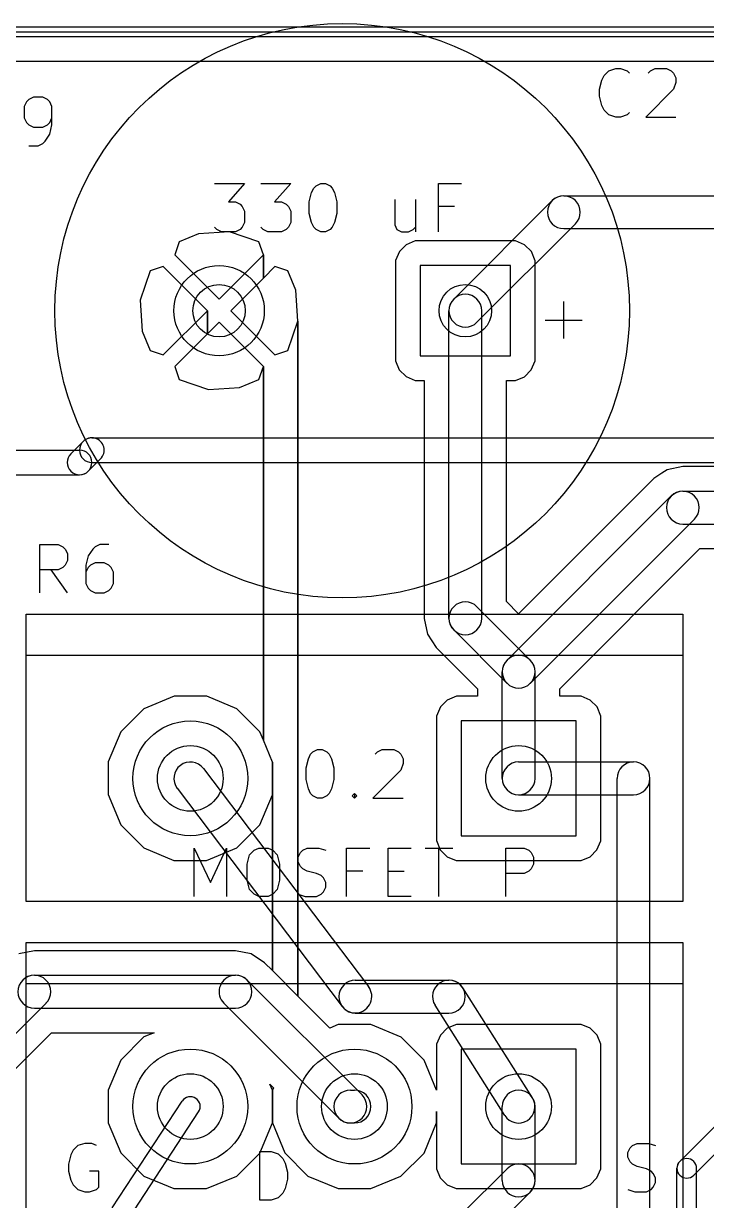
# Model space of a CAD drawing. Extents: x 10 to 410, y -287 to -10.
# Drawn here: x 172.74 to 183.31, y -130.49 to -112.27 of the extents above; entities that cross this region are included whole.
import ezdxf

# ---------------------------------------------------------------- set-up
doc = ezdxf.new("R2010")
doc.units = 0
doc.header["$MEASUREMENT"] = 0
doc.layers.add('Black', color=250, linetype='CONTINUOUS')
doc.layers.add('White', color=7, linetype='CONTINUOUS')

msp = doc.modelspace()

# ---------------------------------------------------------------- linework, layer by layer
at = {"layer": 'BLACK'}
for p, q in [((162.56, -112.32), (245.11, -112.32)), ((162.56, -112.395), (245.11, -112.395)), ((162.56, -112.395), (245.11, -112.395)), ((162.56, -112.395), (245.11, -112.395)), ((162.56, -112.395), (245.11, -112.395)), ((162.56, -112.395), (245.11, -112.395)), ((162.56, -112.395), (245.11, -112.395)), ((162.56, -112.395), (245.11, -112.395)), ((162.56, -112.47), (245.11, -112.47)), ((163.016, -112.851), (244.654, -112.851)), ((163.016, -112.851), (244.654, -112.851)), ((181.691, -113.143), (181.727, -113.072)), ((181.727, -113.072), (181.799, -113)), ((181.799, -113), (181.906, -112.965)), ((181.906, -112.965), (181.977, -112.965)), ((181.977, -112.965), (182.084, -113)), ((182.084, -113), (182.12, -113.036)), ((182.406, -113.036), (182.441, -113)), ((182.441, -113), (182.513, -112.965)), ((182.513, -112.965), (182.691, -112.965)), ((182.691, -112.965), (182.763, -113)), ((182.763, -113), (182.799, -113.036)), ((182.799, -113.036), (182.834, -113.107)), ((182.834, -113.107), (182.834, -113.179)), ((181.656, -113.286), (181.691, -113.143)), ((181.656, -113.393), (181.656, -113.286)), ((182.799, -113.286), (182.37, -113.715)), ((182.834, -113.179), (182.799, -113.286)), ((172.789, -113.48), (172.754, -113.552)), ((172.825, -113.445), (172.789, -113.48)), ((172.897, -113.409), (172.825, -113.445)), ((173.039, -113.409), (172.897, -113.409)), ((173.111, -113.445), (173.039, -113.409)), ((173.147, -113.48), (173.111, -113.445)), ((173.182, -113.552), (173.147, -113.48)), ((181.691, -113.536), (181.656, -113.393)), ((172.754, -113.552), (172.754, -113.73)), ((173.182, -113.838), (173.182, -113.552)), ((181.727, -113.607), (181.691, -113.536)), ((181.799, -113.679), (181.727, -113.607)), ((182.12, -113.643), (182.084, -113.679)), ((172.754, -113.73), (172.789, -113.802)), ((172.789, -113.802), (172.825, -113.838)), ((172.825, -113.838), (172.897, -113.873)), ((173.039, -113.873), (173.111, -113.838)), ((173.111, -113.838), (173.147, -113.802)), ((173.147, -113.802), (173.182, -113.73)), ((173.147, -113.98), (173.182, -113.838)), ((181.906, -113.715), (181.799, -113.679)), ((181.977, -113.715), (181.906, -113.715)), ((182.084, -113.679), (181.977, -113.715)), ((182.37, -113.715), (182.834, -113.715)), ((172.897, -113.873), (173.039, -113.873)), ((173.075, -114.088), (173.147, -113.98)), ((172.825, -114.159), (172.968, -114.159)), ((172.968, -114.159), (173.039, -114.123)), ((173.039, -114.123), (173.075, -114.088)), ((175.699, -114.743), (176.163, -114.743)), ((176.163, -114.743), (175.913, -115.028)), ((176.413, -114.743), (176.877, -114.743)), ((176.877, -114.743), (176.627, -115.028)), ((177.27, -114.778), (177.342, -114.743)), ((177.342, -114.743), (177.413, -114.743)), ((177.413, -114.743), (177.485, -114.778)), ((179.163, -115.493), (179.163, -114.743)), ((179.163, -114.743), (179.52, -114.743)), ((177.163, -115.028), (177.199, -114.885)), ((177.199, -114.885), (177.235, -114.814)), ((177.235, -114.814), (177.27, -114.778)), ((177.485, -114.778), (177.52, -114.814)), ((177.52, -114.814), (177.556, -114.885)), ((177.556, -114.885), (177.592, -115.028)), ((175.913, -115.028), (176.02, -115.028)), ((176.02, -115.028), (176.092, -115.064)), ((176.092, -115.064), (176.127, -115.1)), ((176.127, -115.1), (176.163, -115.171)), ((176.627, -115.028), (176.734, -115.028)), ((176.734, -115.028), (176.806, -115.064)), ((176.806, -115.064), (176.842, -115.1)), ((176.842, -115.1), (176.877, -115.171)), ((177.163, -115.207), (177.163, -115.028)), ((177.592, -115.028), (177.592, -115.207)), ((178.485, -114.993), (178.485, -115.385)), ((178.806, -114.993), (178.806, -115.493)), ((179.413, -115.1), (179.163, -115.1)), ((176.163, -115.171), (176.163, -115.35)), ((176.877, -115.171), (176.877, -115.35)), ((177.199, -115.35), (177.163, -115.207)), ((177.592, -115.207), (177.556, -115.35)), ((175.93, -115.494), (175.451, -115.524)), ((175.93, -115.494), (175.451, -115.524)), ((175.734, -115.457), (175.699, -115.421)), ((175.806, -115.493), (175.734, -115.457)), ((176.02, -115.493), (175.806, -115.493)), ((176.384, -115.648), (175.93, -115.494)), ((176.384, -115.648), (175.93, -115.494)), ((176.092, -115.457), (176.02, -115.493)), ((176.127, -115.421), (176.092, -115.457)), ((176.163, -115.35), (176.127, -115.421)), ((176.449, -115.457), (176.413, -115.421)), ((176.52, -115.493), (176.449, -115.457)), ((176.734, -115.493), (176.52, -115.493)), ((176.806, -115.457), (176.734, -115.493)), ((176.842, -115.421), (176.806, -115.457)), ((176.877, -115.35), (176.842, -115.421)), ((177.235, -115.421), (177.199, -115.35)), ((177.27, -115.457), (177.235, -115.421)), ((177.342, -115.493), (177.27, -115.457)), ((177.413, -115.493), (177.342, -115.493)), ((177.485, -115.457), (177.413, -115.493)), ((177.52, -115.421), (177.485, -115.457)), ((177.556, -115.35), (177.52, -115.421)), ((178.485, -115.385), (178.52, -115.457)), ((178.52, -115.457), (178.592, -115.493)), ((178.592, -115.493), (178.699, -115.493)), ((178.699, -115.493), (178.77, -115.457)), ((178.77, -115.457), (178.806, -115.421)), ((175.152, -115.648), (175.083, -115.848)), ((175.152, -115.648), (175.083, -115.848)), ((175.451, -115.524), (175.152, -115.648)), ((175.451, -115.524), (175.152, -115.648)), ((176.453, -115.848), (176.384, -115.648)), ((176.453, -115.848), (176.384, -115.648)), ((178.804, -115.633), (178.664, -115.691)), ((178.804, -115.633), (178.664, -115.691)), ((180.201, -115.633), (178.804, -115.633)), ((180.201, -115.633), (178.804, -115.633)), ((180.353, -115.634), (180.201, -115.633)), ((180.353, -115.634), (180.201, -115.633)), ((180.493, -115.692), (180.353, -115.634)), ((180.493, -115.692), (180.353, -115.634)), ((175.083, -115.848), (175.768, -116.533)), ((175.083, -115.848), (175.768, -116.533)), ((175.768, -116.533), (176.453, -115.848)), ((175.768, -116.533), (176.453, -115.848)), ((176.453, -116.208), (176.453, -115.848)), ((176.453, -115.848), (176.453, -116.208)), ((176.453, -116.208), (176.453, -115.848)), ((176.453, -115.848), (176.453, -116.208)), ((178.557, -115.798), (178.499, -115.938)), ((178.557, -115.798), (178.499, -115.938)), ((178.664, -115.691), (178.557, -115.798)), ((178.664, -115.691), (178.557, -115.798)), ((180.6, -115.799), (180.493, -115.692)), ((180.6, -115.799), (180.493, -115.692)), ((180.658, -115.939), (180.6, -115.799)), ((180.658, -115.939), (180.6, -115.799)), ((174.903, -116.028), (174.703, -116.097)), ((174.903, -116.028), (174.703, -116.097)), ((175.588, -116.713), (174.903, -116.028)), ((175.588, -116.713), (174.903, -116.028)), ((176.633, -116.028), (176.453, -116.208)), ((176.633, -116.028), (176.453, -116.208)), ((176.833, -116.097), (176.633, -116.028)), ((176.833, -116.097), (176.633, -116.028)), ((178.499, -115.938), (178.498, -116.09)), ((178.499, -115.938), (178.498, -116.09)), ((180.276, -116.014), (178.879, -116.014)), ((178.879, -116.014), (178.879, -117.411)), ((180.276, -116.014), (178.879, -116.014)), ((178.879, -116.014), (178.879, -117.411)), ((180.276, -116.014), (178.879, -116.014)), ((178.879, -116.014), (178.879, -117.411)), ((180.276, -117.411), (180.276, -116.014)), ((180.276, -117.411), (180.276, -116.014)), ((180.276, -117.411), (180.276, -116.014)), ((180.658, -117.336), (180.658, -115.939)), ((180.658, -117.336), (180.658, -115.939)), ((174.703, -116.097), (174.549, -116.551)), ((174.703, -116.097), (174.549, -116.551)), ((176.453, -116.208), (175.948, -116.713)), ((176.453, -116.208), (175.948, -116.713)), ((176.957, -116.396), (176.833, -116.097)), ((176.957, -116.396), (176.833, -116.097)), ((178.498, -116.09), (178.498, -117.487)), ((178.498, -116.09), (178.498, -117.487)), ((176.987, -116.875), (176.957, -116.396)), ((176.987, -116.875), (176.957, -116.396)), ((174.549, -116.551), (174.579, -117.03)), ((174.549, -116.551), (174.579, -117.03)), ((181.102, -117.144), (181.102, -116.572)), ((174.903, -117.398), (175.588, -116.713)), ((174.903, -117.398), (175.588, -116.713)), ((175.588, -117.072), (175.588, -116.713)), ((175.588, -116.713), (175.588, -117.072)), ((175.588, -117.072), (175.588, -116.713)), ((175.588, -116.713), (175.588, -117.072)), ((175.948, -116.713), (176.633, -117.398)), ((175.948, -116.713), (176.633, -117.398)), ((179.324, -121.475), (179.324, -116.713)), ((179.832, -121.475), (179.832, -116.713)), ((175.768, -116.893), (175.588, -117.072)), ((175.768, -116.893), (175.588, -117.072)), ((176.453, -117.578), (175.768, -116.893)), ((176.453, -117.578), (175.768, -116.893)), ((176.833, -117.329), (176.987, -116.875)), ((176.833, -117.329), (176.987, -116.875)), ((176.987, -127.321), (176.987, -116.875)), ((176.987, -116.875), (176.987, -127.321)), ((176.987, -127.321), (176.987, -116.875)), ((176.987, -116.875), (176.987, -127.321)), ((180.816, -116.858), (181.388, -116.858)), ((174.579, -117.03), (174.703, -117.329)), ((174.579, -117.03), (174.703, -117.329)), ((175.588, -117.072), (175.083, -117.578)), ((175.588, -117.072), (175.083, -117.578)), ((174.703, -117.329), (174.903, -117.398)), ((174.703, -117.329), (174.903, -117.398)), ((176.633, -117.398), (176.833, -117.329)), ((176.633, -117.398), (176.833, -117.329)), ((178.498, -117.487), (178.556, -117.627)), ((178.498, -117.487), (178.556, -117.627)), ((178.879, -117.411), (180.276, -117.411)), ((178.879, -117.411), (180.276, -117.411)), ((178.879, -117.411), (180.276, -117.411)), ((180.599, -117.628), (180.657, -117.488)), ((180.599, -117.628), (180.657, -117.488)), ((180.657, -117.488), (180.658, -117.336)), ((180.657, -117.488), (180.658, -117.336)), ((175.083, -117.578), (175.152, -117.778)), ((175.083, -117.578), (175.152, -117.778)), ((176.384, -117.778), (176.453, -117.578)), ((176.384, -117.778), (176.453, -117.578)), ((176.453, -123.36), (176.453, -117.578)), ((176.453, -117.578), (176.453, -123.36)), ((176.453, -123.36), (176.453, -117.578)), ((176.453, -117.578), (176.453, -123.36)), ((178.556, -117.627), (178.663, -117.734)), ((178.556, -117.627), (178.663, -117.734)), ((180.492, -117.735), (180.599, -117.628)), ((180.492, -117.735), (180.599, -117.628)), ((175.152, -117.778), (175.606, -117.932)), ((175.152, -117.778), (175.606, -117.932)), ((176.085, -117.902), (176.384, -117.778)), ((176.085, -117.902), (176.384, -117.778)), ((178.663, -117.734), (178.803, -117.792)), ((178.663, -117.734), (178.803, -117.792)), ((178.803, -117.792), (178.943, -117.793)), ((178.803, -117.792), (178.943, -117.793)), ((178.943, -117.793), (178.943, -121.475)), ((178.943, -117.793), (178.943, -121.475)), ((180.213, -121.212), (180.213, -117.793)), ((180.213, -117.793), (180.352, -117.793)), ((180.213, -121.212), (180.213, -117.793)), ((180.213, -117.793), (180.352, -117.793)), ((180.352, -117.793), (180.492, -117.735)), ((180.352, -117.793), (180.492, -117.735)), ((175.606, -117.932), (176.085, -117.902)), ((175.606, -117.932), (176.085, -117.902)), ((182.944, -119.126), (182.7, -119.174)), ((182.944, -119.126), (182.7, -119.174)), ((185.865, -119.126), (182.944, -119.126)), ((185.865, -119.126), (182.944, -119.126)), ((182.494, -119.312), (180.403, -121.403)), ((182.494, -119.312), (180.403, -121.403)), ((182.618, -119.229), (182.494, -119.312)), ((182.618, -119.229), (182.494, -119.312)), ((182.494, -119.312), (182.494, -119.312)), ((182.494, -119.312), (182.494, -119.312)), ((182.7, -119.174), (182.618, -119.229)), ((182.7, -119.174), (182.618, -119.229)), ((182.764, -119.581), (180.224, -122.121)), ((182.944, -119.507), (186.563, -119.507)), ((183.123, -119.941), (180.583, -122.481)), ((182.944, -120.015), (186.563, -120.015)), ((172.992, -121.081), (172.992, -120.331)), ((172.992, -120.331), (173.278, -120.331)), ((173.278, -120.331), (173.349, -120.366)), ((173.349, -120.366), (173.385, -120.402)), ((173.385, -120.402), (173.421, -120.473)), ((173.813, -120.402), (173.742, -120.509)), ((173.849, -120.366), (173.813, -120.402)), ((173.921, -120.331), (173.849, -120.366)), ((174.063, -120.331), (173.921, -120.331)), ((181.038, -122.564), (183.207, -120.396)), ((181.038, -122.564), (183.207, -120.396)), ((183.207, -120.396), (186.3, -120.396)), ((183.207, -120.396), (186.3, -120.396)), ((173.421, -120.581), (173.385, -120.652)), ((173.421, -120.473), (173.421, -120.581)), ((173.742, -120.509), (173.706, -120.652)), ((173.278, -120.723), (172.992, -120.723)), ((173.421, -121.081), (173.171, -120.723)), ((173.349, -120.688), (173.278, -120.723)), ((173.385, -120.652), (173.349, -120.688)), ((173.706, -120.652), (173.706, -120.938)), ((173.742, -120.688), (173.706, -120.759)), ((173.778, -120.652), (173.742, -120.688)), ((173.849, -120.616), (173.778, -120.652)), ((173.992, -120.616), (173.849, -120.616)), ((174.063, -120.652), (173.992, -120.616)), ((174.099, -120.688), (174.063, -120.652)), ((174.135, -120.759), (174.099, -120.688)), ((174.135, -120.938), (174.135, -120.759)), ((173.706, -120.938), (173.742, -121.009)), ((174.099, -121.009), (174.135, -120.938)), ((173.742, -121.009), (173.778, -121.045)), ((173.778, -121.045), (173.849, -121.081)), ((173.849, -121.081), (173.992, -121.081)), ((173.992, -121.081), (174.063, -121.045)), ((174.063, -121.045), (174.099, -121.009)), ((179.758, -121.296), (180.583, -122.121)), ((180.403, -121.403), (180.213, -121.212)), ((180.403, -121.403), (180.213, -121.212)), ((172.784, -122.047), (172.784, -121.412)), ((172.784, -121.412), (182.944, -121.412)), ((178.943, -121.475), (178.991, -121.719)), ((178.943, -121.475), (178.991, -121.719)), ((182.944, -121.412), (182.944, -122.047)), ((179.398, -121.655), (180.224, -122.481)), ((178.991, -121.719), (179.129, -121.925)), ((178.991, -121.719), (179.129, -121.925)), ((172.784, -125.857), (172.784, -122.047)), ((172.784, -122.047), (182.944, -122.047)), ((179.129, -121.925), (179.768, -122.564)), ((179.129, -121.925), (179.768, -122.564)), ((182.944, -122.047), (182.944, -125.857)), ((180.149, -123.952), (180.149, -122.301)), ((180.657, -123.952), (180.657, -122.301)), ((179.768, -122.564), (179.768, -122.682)), ((179.768, -122.564), (179.768, -122.682)), ((181.038, -122.682), (181.038, -122.564)), ((181.038, -122.682), (181.038, -122.564)), ((175.072, -122.682), (174.605, -122.875)), ((175.072, -122.682), (174.605, -122.875)), ((175.577, -122.682), (175.072, -122.682)), ((175.577, -122.682), (175.072, -122.682)), ((176.044, -122.876), (175.577, -122.682)), ((176.044, -122.876), (175.577, -122.682)), ((179.299, -122.74), (179.192, -122.847)), ((179.299, -122.74), (179.192, -122.847)), ((179.439, -122.682), (179.299, -122.74)), ((179.439, -122.682), (179.299, -122.74)), ((179.768, -122.682), (179.439, -122.682)), ((179.768, -122.682), (179.439, -122.682)), ((181.217, -122.682), (181.038, -122.682)), ((181.217, -122.682), (181.038, -122.682)), ((181.369, -122.682), (181.217, -122.682)), ((181.369, -122.682), (181.217, -122.682)), ((181.509, -122.74), (181.369, -122.682)), ((181.509, -122.74), (181.369, -122.682)), ((181.616, -122.847), (181.509, -122.74)), ((181.616, -122.847), (181.509, -122.74)), ((174.605, -122.875), (174.247, -123.232)), ((174.605, -122.875), (174.247, -123.232)), ((176.401, -123.234), (176.044, -122.876)), ((176.401, -123.234), (176.044, -122.876)), ((179.192, -122.847), (179.134, -122.987)), ((179.192, -122.847), (179.134, -122.987)), ((181.674, -122.988), (181.616, -122.847)), ((181.674, -122.988), (181.616, -122.847)), ((179.134, -122.987), (179.133, -123.138)), ((179.134, -122.987), (179.133, -123.138)), ((179.133, -123.138), (179.133, -124.916)), ((179.133, -123.138), (179.133, -124.916)), ((181.292, -123.063), (179.514, -123.063)), ((179.514, -123.063), (179.514, -124.841)), ((181.292, -123.063), (179.514, -123.063)), ((179.514, -123.063), (179.514, -124.841)), ((181.292, -123.063), (179.514, -123.063)), ((179.514, -123.063), (179.514, -124.841)), ((181.292, -124.841), (181.292, -123.063)), ((181.292, -124.841), (181.292, -123.063)), ((181.292, -124.841), (181.292, -123.063)), ((181.674, -124.766), (181.674, -122.988)), ((181.674, -124.766), (181.674, -122.988)), ((174.247, -123.232), (174.054, -123.698)), ((174.247, -123.232), (174.054, -123.698)), ((176.453, -123.36), (176.401, -123.234)), ((176.453, -123.36), (176.401, -123.234)), ((176.594, -123.7), (176.453, -123.36)), ((176.594, -123.7), (176.453, -123.36)), ((177.221, -123.541), (177.292, -123.506)), ((177.292, -123.506), (177.363, -123.506)), ((177.363, -123.506), (177.435, -123.541)), ((178.221, -123.541), (178.292, -123.506)), ((178.292, -123.506), (178.471, -123.506)), ((178.471, -123.506), (178.542, -123.541)), ((177.113, -123.791), (177.149, -123.648)), ((177.149, -123.648), (177.185, -123.577)), ((177.185, -123.577), (177.221, -123.541)), ((177.435, -123.541), (177.471, -123.577)), ((177.471, -123.577), (177.506, -123.648)), ((177.506, -123.648), (177.542, -123.791)), ((178.185, -123.577), (178.221, -123.541)), ((178.542, -123.541), (178.578, -123.577)), ((178.578, -123.577), (178.614, -123.648)), ((178.614, -123.648), (178.614, -123.72)), ((174.054, -123.698), (174.053, -124.204)), ((174.054, -123.698), (174.053, -124.204)), ((176.593, -124.206), (176.594, -123.7)), ((176.593, -124.206), (176.594, -123.7)), ((176.594, -126.928), (176.594, -123.7)), ((176.594, -123.7), (176.594, -126.928)), ((176.594, -126.928), (176.594, -123.7)), ((176.594, -123.7), (176.594, -126.928)), ((177.113, -123.97), (177.113, -123.791)), ((177.542, -123.791), (177.542, -123.97)), ((178.578, -123.827), (178.149, -124.256)), ((178.614, -123.72), (178.578, -123.827)), ((177.149, -124.113), (177.113, -123.97)), ((177.542, -123.97), (177.506, -124.113)), ((174.053, -124.204), (174.246, -124.67)), ((174.053, -124.204), (174.246, -124.67)), ((176.4, -124.672), (176.593, -124.206)), ((176.4, -124.672), (176.593, -124.206)), ((177.185, -124.184), (177.149, -124.113)), ((177.221, -124.22), (177.185, -124.184)), ((177.292, -124.256), (177.221, -124.22)), ((177.435, -124.22), (177.363, -124.256)), ((177.471, -124.184), (177.435, -124.22)), ((177.506, -124.113), (177.471, -124.184)), ((177.828, -124.22), (177.863, -124.184)), ((177.863, -124.256), (177.828, -124.22)), ((177.863, -124.184), (177.899, -124.22)), ((177.863, -124.184), (177.863, -124.256)), ((177.899, -124.22), (177.863, -124.256)), ((177.363, -124.256), (177.292, -124.256)), ((178.149, -124.256), (178.614, -124.256)), ((174.246, -124.67), (174.603, -125.028)), ((174.246, -124.67), (174.603, -125.028)), ((176.042, -125.029), (176.4, -124.672)), ((176.042, -125.029), (176.4, -124.672)), ((181.673, -124.917), (181.674, -124.766)), ((181.673, -124.917), (181.674, -124.766)), ((179.133, -124.916), (179.191, -125.057)), ((179.133, -124.916), (179.191, -125.057)), ((179.514, -124.841), (181.292, -124.841)), ((179.514, -124.841), (181.292, -124.841)), ((179.514, -124.841), (181.292, -124.841)), ((181.615, -125.057), (181.673, -124.917)), ((181.615, -125.057), (181.673, -124.917)), ((174.603, -125.028), (175.07, -125.222)), ((174.603, -125.028), (175.07, -125.222)), ((175.383, -125.78), (175.383, -125.03)), ((175.383, -125.03), (175.633, -125.565)), ((175.575, -125.222), (176.042, -125.029)), ((175.575, -125.222), (176.042, -125.029)), ((175.633, -125.565), (175.883, -125.03)), ((175.883, -125.03), (175.883, -125.78)), ((176.205, -125.28), (176.24, -125.137)), ((176.24, -125.137), (176.312, -125.065)), ((176.312, -125.065), (176.383, -125.03)), ((176.383, -125.03), (176.526, -125.03)), ((176.526, -125.03), (176.598, -125.065)), ((176.598, -125.065), (176.669, -125.137)), ((176.669, -125.137), (176.705, -125.28)), ((176.99, -125.172), (177.026, -125.101)), ((177.026, -125.101), (177.062, -125.065)), ((177.062, -125.065), (177.133, -125.03)), ((177.133, -125.03), (177.312, -125.03)), ((177.312, -125.03), (177.419, -125.065)), ((177.74, -125.78), (177.74, -125.03)), ((177.74, -125.03), (178.098, -125.03)), ((178.383, -125.78), (178.383, -125.03)), ((178.383, -125.03), (178.74, -125.03)), ((178.955, -125.03), (179.383, -125.03)), ((179.169, -125.78), (179.169, -125.03)), ((179.191, -125.057), (179.298, -125.164)), ((179.191, -125.057), (179.298, -125.164)), ((180.205, -125.78), (180.205, -125.03)), ((180.205, -125.03), (180.491, -125.03)), ((180.491, -125.03), (180.562, -125.065)), ((180.562, -125.065), (180.598, -125.101)), ((180.598, -125.101), (180.633, -125.172)), ((181.508, -125.164), (181.615, -125.057)), ((181.508, -125.164), (181.615, -125.057)), ((175.07, -125.222), (175.575, -125.222)), ((175.07, -125.222), (175.575, -125.222)), ((176.205, -125.53), (176.205, -125.28)), ((176.705, -125.28), (176.705, -125.53)), ((176.99, -125.244), (176.99, -125.172)), ((177.026, -125.315), (176.99, -125.244)), ((177.062, -125.351), (177.026, -125.315)), ((179.298, -125.164), (179.438, -125.222)), ((179.298, -125.164), (179.438, -125.222)), ((179.438, -125.222), (179.59, -125.222)), ((179.438, -125.222), (179.59, -125.222)), ((179.59, -125.222), (181.368, -125.222)), ((179.59, -125.222), (181.368, -125.222)), ((180.633, -125.28), (180.598, -125.351)), ((180.633, -125.172), (180.633, -125.28)), ((181.368, -125.222), (181.508, -125.164)), ((181.368, -125.222), (181.508, -125.164)), ((177.133, -125.387), (177.062, -125.351)), ((177.276, -125.422), (177.133, -125.387)), ((177.348, -125.458), (177.276, -125.422)), ((177.383, -125.494), (177.348, -125.458)), ((177.419, -125.565), (177.383, -125.494)), ((177.99, -125.387), (177.74, -125.387)), ((178.383, -125.387), (178.633, -125.387)), ((180.491, -125.422), (180.205, -125.422)), ((180.562, -125.387), (180.491, -125.422)), ((180.598, -125.351), (180.562, -125.387)), ((176.24, -125.672), (176.205, -125.53)), ((176.312, -125.744), (176.24, -125.672)), ((176.669, -125.672), (176.598, -125.744)), ((176.705, -125.53), (176.669, -125.672)), ((177.383, -125.708), (177.419, -125.637)), ((177.419, -125.637), (177.419, -125.565)), ((182.944, -125.857), (172.784, -125.857)), ((176.383, -125.78), (176.312, -125.744)), ((176.526, -125.78), (176.383, -125.78)), ((176.598, -125.744), (176.526, -125.78)), ((176.99, -125.744), (177.098, -125.78)), ((177.098, -125.78), (177.276, -125.78)), ((177.276, -125.78), (177.348, -125.744)), ((177.348, -125.744), (177.383, -125.708)), ((178.74, -125.78), (178.383, -125.78)), ((179.455, -125.851), (180.026, -125.851)), ((172.784, -127.127), (172.784, -126.492)), ((172.784, -126.492), (182.944, -126.492)), ((182.944, -126.492), (182.944, -127.127)), ((172.91, -126.619), (172.667, -126.667)), ((172.91, -126.619), (172.667, -126.667)), ((176.022, -126.619), (172.91, -126.619)), ((176.022, -126.619), (172.91, -126.619)), ((176.265, -126.667), (176.022, -126.619)), ((176.265, -126.667), (176.022, -126.619)), ((176.471, -126.805), (176.265, -126.667)), ((176.471, -126.805), (176.265, -126.667)), ((176.594, -126.928), (176.471, -126.805)), ((176.594, -126.928), (176.471, -126.805)), ((176.987, -127.321), (176.594, -126.928)), ((176.987, -127.321), (176.594, -126.928)), ((172.784, -130.937), (172.784, -127.127)), ((172.784, -127.127), (182.944, -127.127)), ((172.91, -127), (176.022, -127)), ((177.98, -128.852), (176.202, -127.074)), ((182.944, -127.127), (182.944, -130.937)), ((177.482, -127.816), (176.987, -127.321)), ((177.482, -127.816), (176.987, -127.321)), ((173.09, -127.434), (171.693, -128.831)), ((172.91, -127.508), (176.022, -127.508)), ((177.62, -129.212), (175.842, -127.434)), ((177.612, -127.762), (177.482, -127.816)), ((177.612, -127.762), (177.482, -127.816)), ((178.117, -127.762), (177.612, -127.762)), ((178.117, -127.762), (177.612, -127.762)), ((178.584, -127.956), (178.117, -127.762)), ((178.584, -127.956), (178.117, -127.762)), ((179.299, -127.82), (179.192, -127.927)), ((179.299, -127.82), (179.192, -127.927)), ((179.439, -127.762), (179.299, -127.82)), ((179.439, -127.762), (179.299, -127.82)), ((181.217, -127.762), (179.439, -127.762)), ((181.217, -127.762), (179.439, -127.762)), ((181.369, -127.762), (181.217, -127.762)), ((181.369, -127.762), (181.217, -127.762)), ((181.509, -127.82), (181.369, -127.762)), ((181.509, -127.82), (181.369, -127.762)), ((181.616, -127.927), (181.509, -127.82)), ((181.616, -127.927), (181.509, -127.82)), ((171.963, -129.1), (173.174, -127.889)), ((171.963, -129.1), (173.174, -127.889)), ((173.174, -127.889), (174.764, -127.889)), ((173.174, -127.889), (174.764, -127.889)), ((174.605, -127.955), (174.247, -128.312)), ((174.605, -127.955), (174.247, -128.312)), ((174.764, -127.889), (174.605, -127.955)), ((174.764, -127.889), (174.605, -127.955)), ((178.941, -128.314), (178.584, -127.956)), ((178.941, -128.314), (178.584, -127.956)), ((179.134, -128.067), (179.133, -128.218)), ((179.134, -128.067), (179.133, -128.218)), ((179.192, -127.927), (179.134, -128.067)), ((179.192, -127.927), (179.134, -128.067)), ((181.674, -128.068), (181.616, -127.927)), ((181.674, -128.068), (181.616, -127.927)), ((181.674, -129.846), (181.674, -128.068)), ((181.674, -129.846), (181.674, -128.068)), ((179.133, -128.218), (179.133, -128.78)), ((179.133, -128.218), (179.133, -128.78)), ((181.292, -128.143), (179.514, -128.143)), ((179.514, -128.143), (179.514, -129.921)), ((181.292, -128.143), (179.514, -128.143)), ((179.514, -128.143), (179.514, -129.921)), ((181.292, -128.143), (179.514, -128.143)), ((179.514, -128.143), (179.514, -129.921)), ((181.292, -129.921), (181.292, -128.143)), ((181.292, -129.921), (181.292, -128.143)), ((181.292, -129.921), (181.292, -128.143)), ((174.247, -128.312), (174.054, -128.778)), ((174.247, -128.312), (174.054, -128.778)), ((179.133, -128.78), (178.941, -128.314)), ((179.133, -128.78), (178.941, -128.314)), ((174.054, -128.778), (174.053, -129.284)), ((174.054, -128.778), (174.053, -129.284)), ((176.594, -128.78), (176.554, -128.684)), ((176.554, -128.684), (176.61, -128.74)), ((176.594, -128.78), (176.554, -128.684)), ((176.554, -128.684), (176.61, -128.74)), ((176.594, -128.778), (176.593, -129.284)), ((176.594, -128.778), (176.593, -129.284)), ((176.593, -129.286), (176.594, -128.78)), ((176.593, -129.286), (176.594, -128.78)), ((176.61, -128.74), (176.594, -128.778)), ((176.61, -128.74), (176.594, -128.778)), ((177.8, -128.778), (177.863, -128.778)), ((179.133, -129.286), (179.133, -129.107)), ((179.133, -129.107), (179.133, -129.996)), ((179.133, -129.286), (179.133, -129.107)), ((179.133, -129.107), (179.133, -129.996)), ((174.053, -129.284), (174.246, -129.75)), ((174.053, -129.284), (174.246, -129.75)), ((176.4, -129.752), (176.593, -129.286)), ((176.4, -129.752), (176.593, -129.286)), ((176.593, -129.284), (176.786, -129.75)), ((176.593, -129.284), (176.786, -129.75)), ((177.8, -129.286), (177.863, -129.286)), ((178.94, -129.752), (179.133, -129.286)), ((178.94, -129.752), (179.133, -129.286)), ((173.583, -129.637), (173.512, -129.709)), ((173.69, -129.602), (173.583, -129.637)), ((173.797, -129.602), (173.69, -129.602)), ((173.869, -129.637), (173.797, -129.602)), ((182.094, -129.744), (182.13, -129.673)), ((182.13, -129.673), (182.166, -129.637)), ((182.166, -129.637), (182.237, -129.602)), ((182.237, -129.602), (182.416, -129.602)), ((182.416, -129.602), (182.523, -129.637)), ((173.476, -129.78), (173.44, -129.923)), ((173.512, -129.709), (173.476, -129.78)), ((174.246, -129.75), (174.603, -130.108)), ((174.246, -129.75), (174.603, -130.108)), ((176.042, -130.109), (176.4, -129.752)), ((176.042, -130.109), (176.4, -129.752)), ((176.397, -130.479), (176.397, -129.729)), ((176.397, -129.729), (176.576, -129.729)), ((176.576, -129.729), (176.683, -129.764)), ((176.683, -129.764), (176.754, -129.836)), ((176.754, -129.836), (176.79, -129.907)), ((176.786, -129.75), (177.143, -130.108)), ((176.786, -129.75), (177.143, -130.108)), ((178.582, -130.109), (178.94, -129.752)), ((178.582, -130.109), (178.94, -129.752)), ((181.673, -129.997), (181.674, -129.846)), ((181.673, -129.997), (181.674, -129.846)), ((182.094, -129.816), (182.094, -129.744)), ((182.13, -129.887), (182.094, -129.816)), ((182.166, -129.923), (182.13, -129.887)), ((173.44, -129.923), (173.44, -130.03)), ((173.44, -130.03), (173.476, -130.173)), ((173.905, -130.03), (173.762, -130.03)), ((173.905, -130.28), (173.905, -130.03)), ((176.79, -129.907), (176.826, -130.05)), ((176.826, -130.05), (176.826, -130.157)), ((179.133, -129.996), (179.191, -130.137)), ((179.133, -129.996), (179.191, -130.137)), ((179.514, -129.921), (181.292, -129.921)), ((179.514, -129.921), (181.292, -129.921)), ((179.514, -129.921), (181.292, -129.921)), ((181.615, -130.137), (181.673, -129.997)), ((181.615, -130.137), (181.673, -129.997)), ((182.237, -129.959), (182.166, -129.923)), ((182.38, -129.994), (182.237, -129.959)), ((182.451, -130.03), (182.38, -129.994)), ((182.487, -130.066), (182.451, -130.03)), ((182.523, -130.137), (182.487, -130.066)), ((173.476, -130.173), (173.512, -130.244)), ((173.512, -130.244), (173.583, -130.316)), ((174.603, -130.108), (175.07, -130.302)), ((174.603, -130.108), (175.07, -130.302)), ((175.575, -130.302), (176.042, -130.109)), ((175.575, -130.302), (176.042, -130.109)), ((176.826, -130.157), (176.79, -130.3)), ((177.143, -130.108), (177.61, -130.302)), ((177.143, -130.108), (177.61, -130.302)), ((178.115, -130.302), (178.582, -130.109)), ((178.115, -130.302), (178.582, -130.109)), ((179.191, -130.137), (179.298, -130.244)), ((179.191, -130.137), (179.298, -130.244)), ((179.298, -130.244), (179.438, -130.302)), ((179.298, -130.244), (179.438, -130.302)), ((181.368, -130.302), (181.508, -130.244)), ((181.368, -130.302), (181.508, -130.244)), ((181.508, -130.244), (181.615, -130.137)), ((181.508, -130.244), (181.615, -130.137)), ((182.487, -130.28), (182.523, -130.209)), ((182.523, -130.209), (182.523, -130.137)), ((173.583, -130.316), (173.69, -130.352)), ((173.69, -130.352), (173.762, -130.352)), ((173.762, -130.352), (173.869, -130.316)), ((173.869, -130.316), (173.905, -130.28)), ((175.07, -130.302), (175.575, -130.302)), ((175.07, -130.302), (175.575, -130.302)), ((176.754, -130.371), (176.683, -130.443)), ((176.79, -130.3), (176.754, -130.371)), ((177.61, -130.302), (178.115, -130.302)), ((177.61, -130.302), (178.115, -130.302)), ((179.438, -130.302), (179.59, -130.302)), ((179.438, -130.302), (179.59, -130.302)), ((179.59, -130.302), (181.368, -130.302)), ((179.59, -130.302), (181.368, -130.302)), ((182.094, -130.316), (182.201, -130.352)), ((182.201, -130.352), (182.38, -130.352)), ((182.38, -130.352), (182.451, -130.316)), ((182.451, -130.316), (182.487, -130.28)), ((176.576, -130.479), (176.397, -130.479)), ((176.683, -130.443), (176.576, -130.479))]:
    msp.add_line(p, q, dxfattribs=at)
for centre, radius in [((177.673, -116.713), 4.445), ((175.768, -116.713), 0.699), ((175.768, -116.713), 0.699), ((175.768, -116.713), 0.699), ((175.323, -123.952), 0.889), ((175.323, -123.952), 0.889), ((175.323, -123.952), 0.889), ((175.323, -129.032), 0.889), ((175.323, -129.032), 0.889), ((175.323, -129.032), 0.889), ((177.863, -129.032), 0.889), ((177.863, -129.032), 0.889), ((177.863, -129.032), 0.889)]:
    msp.add_circle(centre, radius, dxfattribs=at)
for centre, start, end in [((179.578, -116.713), 360, 540), ((182.944, -119.761), 90, 270), ((182.944, -119.761), -45, 135), ((179.578, -121.475), 45, 225), ((179.578, -121.475), 180, 360), ((180.403, -122.301), 360, 540), ((180.403, -122.301), 135, 315), ((180.403, -122.301), 225, 405), ((180.403, -123.952), 180, 360), ((172.91, -127.254), 90, 270), ((172.91, -127.254), -45, 135), ((176.022, -127.254), 405, 585), ((176.022, -127.254), 270, 450), ((177.8, -129.032), 90, 270), ((177.863, -129.032), 270, 450), ((177.8, -129.032), 225, 405)]:
    msp.add_arc(centre, 0.254, start, end, dxfattribs=at)
at = {"layer": 'WHITE'}
for p, q in [((162.56, -112.32), (245.11, -112.32)), ((162.56, -112.47), (245.11, -112.47)), ((181.102, -114.935), (184.785, -114.935)), ((180.922, -115.009), (179.398, -116.533)), ((181.282, -115.369), (179.758, -116.893)), ((181.102, -115.443), (184.785, -115.443)), ((180.276, -116.014), (178.879, -116.014)), ((178.879, -116.014), (178.879, -117.411)), ((180.276, -117.411), (180.276, -116.014)), ((178.879, -117.411), (180.276, -117.411)), ((173.474, -118.928), (173.665, -118.737)), ((173.799, -118.681), (185.747, -118.681)), ((168.275, -118.872), (173.609, -118.872)), ((173.744, -119.197), (173.934, -119.007)), ((173.799, -119.062), (185.747, -119.062)), ((168.275, -119.253), (173.609, -119.253)), ((181.292, -123.063), (179.514, -123.063)), ((179.514, -123.063), (179.514, -124.841)), ((181.292, -124.841), (181.292, -123.063)), ((175.525, -123.799), (178.079, -127.176)), ((180.403, -123.698), (182.181, -123.698)), ((181.927, -131), (181.927, -123.952)), ((182.435, -131), (182.435, -123.952)), ((175.12, -124.106), (177.674, -127.483)), ((180.403, -124.206), (182.181, -124.206)), ((179.514, -124.841), (181.292, -124.841)), ((177.876, -127.076), (179.324, -127.076)), ((180.617, -128.897), (179.54, -127.193)), ((180.188, -129.169), (179.111, -127.465)), ((177.876, -127.584), (179.324, -127.584)), ((181.292, -128.143), (179.514, -128.143)), ((179.514, -128.143), (179.514, -129.921)), ((181.292, -129.921), (181.292, -128.143)), ((182.896, -129.88), (184.551, -128.226)), ((183.112, -130.095), (184.766, -128.441)), ((174.116, -130.599), (175.196, -128.949)), ((174.371, -130.766), (175.451, -129.116)), ((180.149, -130.175), (180.149, -129.032)), ((180.657, -130.175), (180.657, -129.032)), ((179.514, -129.921), (181.292, -129.921)), ((179.525, -130.694), (180.224, -129.995)), ((182.852, -135.418), (182.852, -129.988)), ((183.157, -135.418), (183.157, -129.988)), ((179.885, -131.053), (180.583, -130.355))]:
    msp.add_line(p, q, dxfattribs=at)
for centre, radius in [((175.768, -116.713), 0.699), ((175.768, -116.713), 0.406), ((179.578, -116.713), 0.406), ((175.323, -123.952), 0.889), ((175.323, -123.952), 0.508), ((180.403, -123.952), 0.508), ((175.323, -129.032), 0.889), ((177.863, -129.032), 0.889), ((175.323, -129.032), 0.508), ((177.863, -129.032), 0.508), ((180.403, -129.032), 0.508)]:
    msp.add_circle(centre, radius, dxfattribs=at)
for centre, radius, start, end in [((181.102, -115.189), 0.254, 90, 270), ((181.102, -115.189), 0.254, -45, 135), ((179.578, -116.713), 0.254, 135, 315), ((173.799, -118.872), 0.191, 90, 270), ((173.799, -118.872), 0.191, 315, 495), ((173.609, -119.062), 0.191, 135, 315), ((173.609, -119.062), 0.191, 270, 450), ((175.323, -123.953), 0.254, 37.1, 217.1), ((180.403, -123.952), 0.254, 90, 270), ((182.181, -123.952), 0.254, 360, 540), ((182.181, -123.952), 0.254, 270, 450), ((177.876, -127.33), 0.254, 90, 270), ((179.325, -127.329), 0.254, 392.3, 572.3), ((179.324, -127.33), 0.254, 270, 450), ((177.877, -127.329), 0.254, 217.1, 397.1), ((180.403, -129.032), 0.254, 360, 540), ((175.324, -129.032), 0.152, 326.8, 506.8), ((180.402, -129.033), 0.254, 212.3, 392.3), ((183.004, -129.988), 0.152, 360, 540), ((183.004, -129.988), 0.152, 135, 315), ((180.403, -130.175), 0.254, 315, 495), ((180.403, -130.175), 0.254, 180, 360)]:
    msp.add_arc(centre, radius, start, end, dxfattribs=at)

doc.saveas('drawing.dxf')
